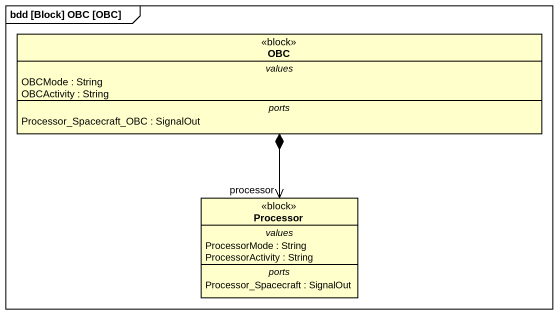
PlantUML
@startuml
mainframe bdd [Block] OBC [OBC]
hide circle
hide empty members
class OBC <<block>> {
  -- values --
  OBCMode : String
  OBCActivity : String
  -- ports --
  Processor_Spacecraft_OBC : SignalOut
}
class Processor <<block>> {
  -- values --
  ProcessorMode : String
  ProcessorActivity : String
  -- ports --
  Processor_Spacecraft : SignalOut
}
OBC *--> "processor" Processor
@enduml
